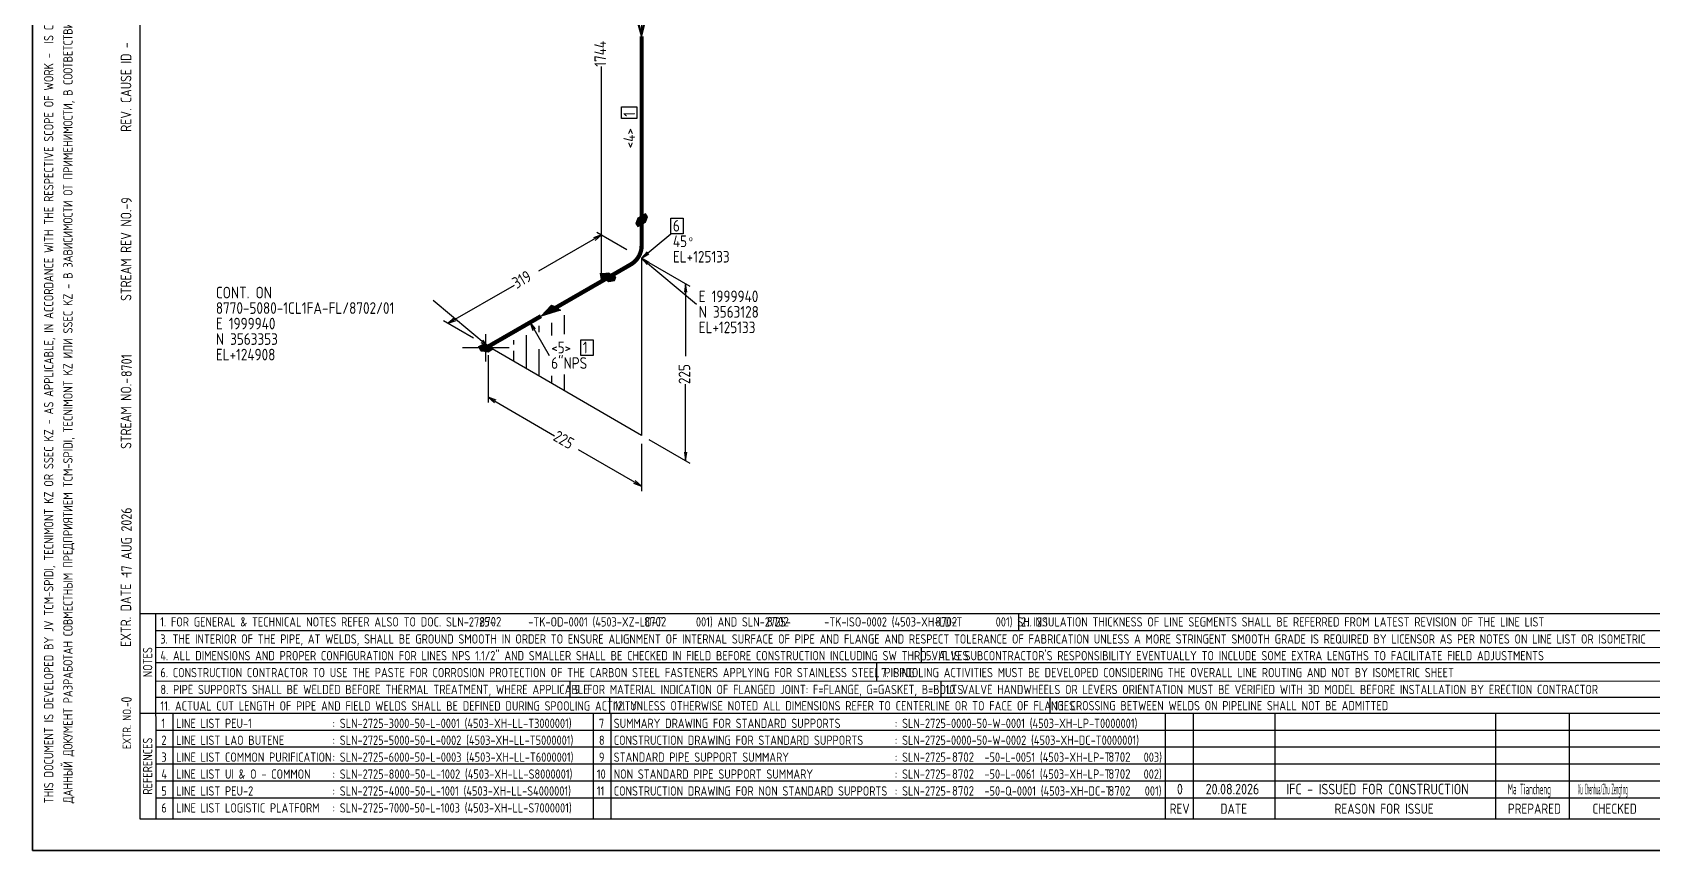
# Model space of a CAD drawing. Extents: x 0 to 594, y 0 to 420.
# Drawn here: x 0 to 383.2, y 0 to 193.5 of the extents above; entities that cross this region are included whole.
import ezdxf

# ---------------------------------------------------------------- set-up
doc = ezdxf.new("R2010")
doc.units = 0
doc.header["$MEASUREMENT"] = 0
doc.linetypes.add('BORDER_2012_SLN$0$8001.Solid', pattern=[0])
for name, color, linetype, lineweight in [('BORDER_2012_SLN$0$BG_01', 7, 'BORDER_2012_SLN$0$8001.Solid', 25), ('BORDER_2012_SLN$0$BG_02', 7, 'BORDER_2012_SLN$0$8001.Solid', 25), ('BORDER_2012_SLN$0$BG_Level_1', 7, 'BORDER_2012_SLN$0$8001.Solid', 25), ('BORDER_2012_SLN$0$Level_1', 7, 'BORDER_2012_SLN$0$8001.Solid', 25), ('BORDER_2012_SLN$0$Level_18', 7, 'BORDER_2012_SLN$0$8001.Solid', 25)]:
    doc.layers.add(name, color=color, linetype=linetype, lineweight=lineweight)
doc.layers.add('GT_1', color=7, linetype='Continuous')
doc.styles.add('BORDER_2012_SLN$0$GOST type A', font='GOST type A')
doc.styles.add('HTX1', font='')
doc.styles.get('HTX1').set_extended_font_data('GOST type A')

# ---------------------------------------------------------------- blocks, each defined once
blk = doc.blocks.new('BORDER_2012_SLN')
at = {"layer": 'BORDER_2012_SLN$0$BG_Level_1', "color": 7, "lineweight": -3}
for p, q in [((402.7, 56), (25.4, 56)), ((29.11, 56), (29.22, 7.5)), ((233.25, 56), (233.24, 52)), ((402.7, 52), (29.1, 52)), ((402.7, 47.99), (29.16, 48.01)), ((210.22, 48), (210.22, 44.42)), ((402.7, 44.41), (29.17, 44.42)), ((199.61, 44.42), (199.61, 40.02)), ((402.7, 39.96), (29.15, 40.07)), ((127.1, 40.04), (127.1, 36.23)), ((214.87, 40.02), (214.87, 36.23)), ((136.5, 36.23), (136.5, 32.43)), ((240.64, 36.23), (240.64, 32.43)), ((33.22, 32.43), (33.22, 7.59)), ((132.63, 32.43), (132.63, 7.6)), ((136.8, 32.43), (136.8, 7.59))]:
    blk.add_line(p, q, dxfattribs=at)
at = {"layer": 'BORDER_2012_SLN$0$Level_1', "color": 7, "lineweight": -3}
for p, q in [((25.4, 412.5), (25.4, 7.5)), ((402.7, 36.23), (29.15, 36.23)), ((402.7, 32.43), (25.4, 32.43)), ((267.9, 32.43), (267.91, 7.5)), ((274.59, 7.5), (274.59, 32.43)), ((293.91, 7.5), (293.91, 32.43)), ((346.11, 7.5), (346.11, 32.43)), ((363.55, 7.5), (363.55, 32.43)), ((402.7, 28.43), (29.17, 28.43)), ((402.7, 24.43), (29.18, 24.43)), ((402.7, 20.43), (29.19, 20.43)), ((402.7, 16.43), (29.2, 16.43)), ((402.7, 12.43), (29.2, 12.43)), ((25.4, 7.5), (588.6, 7.5))]:
    blk.add_line(p, q, dxfattribs=at)
at = {"layer": 'BORDER_2012_SLN$0$Level_18', "color": 7, "lineweight": -3, "flags": 128}
blk.add_lwpolyline([(0, 0), (0, 420), (594, 420), (594, 0)], close=True, dxfattribs=at)
at = {"color": 7, "char_height": 2.2, "attachment_point": 1, "style": 'BORDER_2012_SLN$0$GOST type A'}
for s, insert in [('{\\l\\fGOST type A|b0|i0;\\T1;1}', (30.5, 31.2)), ('{\\l\\fGOST type A|b0|i0;\\T1;: SLN-2725-3000-50-L-0001 (4503-XH-LL-T3000001)}', (71, 31.2)), ('{\\l\\fGOST type A|b0|i0;\\T1;7}', (134, 31.2)), ('{\\l\\fGOST type A|b0|i0;\\T1;SUMMARY DRAWING FOR STANDARD SUPPORTS}', (137.5, 31.2)), ('{\\l\\fGOST type A|b0|i0;\\T1;: SLN-2725-0000-50-W-0001 (4503-XH-LP-T0000001)}', (204, 31.2)), ('{\\l\\fGOST type A|b0|i0;\\T1;2}', (30.5, 27.2)), ('{\\l\\fGOST type A|b0|i0;\\T1;LINE LIST LAO BUTENE}', (34, 27.2)), ('{\\l\\fGOST type A|b0|i0;\\T1;: SLN-2725-5000-50-L-0002 (4503-XH-LL-T5000001)}', (71, 27.2)), ('{\\l\\fGOST type A|b0|i0;\\T1;8}', (134, 27.2)), ('{\\l\\fGOST type A|b0|i0;\\T1;CONSTRUCTION DRAWING FOR STANDARD SUPPORTS}', (137.5, 27.2)), ('{\\l\\fGOST type A|b0|i0;\\T1;: SLN-2725-0000-50-W-0002 (4503-XH-DC-T0000001)}', (204, 27.2)), ('{\\l\\fGOST type A|b0|i0;\\T1;3}', (30.5, 23.2)), ('{\\l\\fGOST type A|b0|i0;\\T1;LINE LIST COMMON PURIFICATION}', (34, 23.2)), ('{\\l\\fGOST type A|b0|i0;\\T1;: SLN-2725-6000-50-L-0003 (4503-XH-LL-T6000001)}', (71, 23.2)), ('{\\l\\fGOST type A|b0|i0;\\T1;9}', (134, 23.2)), ('{\\C256;STANDARD PIPE SUPPORT SUMMARY}', (137.5, 23.2)), ('{\\fGOST type A|b0|i0|c0|p34;: SLN-2725-       -50-L-0051 (4503-XH-LP-T       003)}', (204, 23.2)), ('{\\l\\fGOST type A|b0|i0;\\T1;4}', (30.5, 19.2)), ('{\\l\\fGOST type A|b0|i0;\\T1;LINE LIST UI & O - COMMON}', (34, 19.2)), ('{\\l\\fGOST type A|b0|i0;\\T1;: SLN-2725-8000-50-L-1002 (4503-XH-LL-S8000001)}', (71, 19.2)), ('{\\l\\fGOST type A|b0|i0;\\T1;10}', (133.5, 19.2)), ('{\\l\\fGOST type A|b0|i0;\\T1;NON STANDARD PIPE SUPPORT SUMMARY}', (137.5, 19.2)), ('{\\fGOST type A|b0|i0|c0|p34;: SLN-2725-       -50-L-0061 (4503-XH-LP-T       002)}', (204, 19.2)), ('{\\l\\fGOST type A|b0|i0;\\T1;: SLN-2725-4000-50-L-1001 (4503-XH-LL-S4000001)}', (71, 15.2)), ('{\\fGOST type A|b0|i0|c0|p34;: SLN-2725-       -50-Q-0001 (4503-XH-DC-T       001)}', (204, 15.2)), ('{\\l\\fGOST type A|b0|i0;\\T1;5}', (30.5, 15.2)), ('{\\l\\fGOST type A|b0|i0;\\T1;LINE LIST PEU-2}', (34, 15.2)), ('{\\l\\fGOST type A|b0|i0;\\T1;11}', (133.5, 15.2)), ('{\\C256;CONSTRUCTION DRAWING FOR NON STANDARD SUPPORTS}', (137.5, 15.2)), ('{\\l\\fGOST type A|b0|i0;\\T1;6}', (30.5, 11.2)), ('{\\l\\fGOST type A|b0|i0;\\T1;LINE LIST LOGISTIC PLATFORM}', (34, 11.2)), ('{\\l\\fGOST type A|b0|i0;\\T1;: SLN-2725-7000-50-L-1003 (4503-XH-LL-S7000001)}', (71, 11.2))]:
    blk.add_mtext(s, dxfattribs=dict(at, insert=insert))
at = {"layer": 'BORDER_2012_SLN$0$BG_01', "color": 7, "attachment_point": 1, "rotation": 90, "style": 'BORDER_2012_SLN$0$GOST type A'}
for s, insert, char_height in [('{\\fGOST type A|b0|i0|c134|p34;\\W1.01;ДАННЫЙ ДОКУМЕНТ РАЗРАБОТАН СОВМЕСТНЫМ ПРЕДПРИЯТИЕМ \\fGOST type A|b0|i0|c0|p34;TCM-SPIDI, TECNIMONT KZ \\fGOST type A|b0|i0|c134|p34;ИЛИ \\fGOST type A|b0|i0|c0|p34;SSEC KZ - \\fGOST type A|b0|i0|c134|p34;В ЗАВИСИМОСТИ ОТ ПРИМЕНИМОСТИ\\fGOST type A|b0|i0|c0|p34;, \\fGOST type A|b0|i0|c134|p34;В СООТВЕТСТВИИ С СООТВЕТСТВУЮЩЕЙ ОБЛАСТЬЮ РАБОТ\\fGOST type A|b0|i0|c0|p34;. \\fGOST type A|b0|i0|c134|p34;ЯВЛЯЕТСЯ КОНФИДЕНЦИАЛЬНЫМ И НЕ МОЖЕТ БЫТЬ ИСПОЛЬЗОВАН ДРУГИМИ ЛИЦАМИ ДЛЯ КАКИХ\\fGOST type A|b0|i0|c0|p34;-\\fGOST type A|b0|i0|c134|p34;ЛИБО ЦЕЛЕЙ\\fGOST type A|b0|i0|c0|p34;, \\fGOST type A|b0|i0|c134|p34;КРОМЕ ПРОЕКТА \\fGOST type A|b0|i0|c0|p34;SILLENO.}', (7.3, 11.21), 2.2), ('{\\l\\fGOST type A|b0|i0;\\T1;EXTR. DATE -}', (20.86, 48.18), 2.5), ('{\\l\\fGOST type A|b0|i0;\\T1;EXTR. NO.-}', (21.36, 24.02), 2)]:
    blk.add_mtext(s, dxfattribs=dict(at, insert=insert, char_height=char_height))
at = {"layer": 'BORDER_2012_SLN$0$BG_01', "color": 7, "insert": (2.76, 11.2), "char_height": 2.2, "attachment_point": 1, "rotation": 90, "line_spacing_factor": 1.090909, "style": 'BORDER_2012_SLN$0$GOST type A'}
blk.add_mtext('{\\fGOST type A|b0|i0|c0|p34;\\W1.01;THIS DOCUMENT IS DEVELOPED BY JV TCM-SPIDI, TECNIMONT KZ OR SSEC KZ - AS APPLICABLE, IN ACCORDANCE WITH THE RESPECTIVE SCOPE OF WORK -  IS CONFIDENTIAL AND CANNOT BE USED BY OTHERS FOR ANY PURPOSE OTHER THAN THE SILLENO PROJECT}', dxfattribs=at)
at = {"layer": 'BORDER_2012_SLN$0$BG_02', "color": 7, "char_height": 2.5, "attachment_point": 1, "rotation": 90, "style": 'BORDER_2012_SLN$0$GOST type A'}
for s, insert in [('{\\l\\fGOST type A|b0|i0;\\T1;REV. CAUSE ID - }', (20.9, 170)), ('{\\l\\fGOST type A|b0|i0;\\T1;STREAM REV NO.-}', (20.9, 130)), ('{\\l\\fGOST type A|b0|i0;\\T1;STREAM NO.-}', (20.9, 95))]:
    blk.add_mtext(s, dxfattribs=dict(at, insert=insert))
at = {"layer": 'BORDER_2012_SLN$0$BG_Level_1', "color": 7, "attachment_point": 1, "style": 'BORDER_2012_SLN$0$GOST type A'}
for s, insert, char_height in [('{\\fGOST type A|b0|i0|c0|p34;\\C256; 1. FOR GENERAL & TECHNICAL NOTES REFER ALSO TO DOC. SLN-2725-       -TK-OD-0001 (4503-XZ-LD-T       001) AND SLN-2725-       -TK-ISO-0002 (4503-XH-LD-T       001) SH. 2.1}', (29.11, 55.19), 2.2), ('{\\fGOST type A|b0|i0|c0|p34;\\C256;2. INSULATION THICKNESS OF LINE SEGMENTS SHALL BE REFERRED FROM LATEST REVISION OF THE LINE LIST}', (233.84, 55.19), 2.2), ('{\\fGOST type A|b0|i0|c0|p34;\\C256; 3. THE INTERIOR OF THE PIPE, AT WELDS, SHALL BE GROUND SMOOTH IN ORDER TO ENSURE ALIGNMENT OF INTERNAL SURFACE OF PIPE AND FLANGE AND RESPECT TOLERANCE OF FABRICATION UNLESS A MORE STRINGENT SMOOTH GRADE IS REQUIRED BY LICENSOR AS PER NOTES ON LINE LIST OR ISOMETRIC}', (29.12, 51.15), 2.2), ('{\\fGOST type A|b0|i0|c0|p34;\\C256; 4. ALL DIMENSIONS AND PROPER CONFIGURATION FOR LINES NPS 1.1/2" AND SMALLER SHALL BE CHECKED IN FIELD BEFORE CONSTRUCTION INCLUDING SW THRD VALVES}', (29.13, 47.2), 2.2), ("{\\C256; 5. IT IS SUBCONTRACTOR'S RESPONSIBILITY EVENTUALLY TO INCLUDE SOME EXTRA LENGTHS TO FACILITATE FIELD ADJUSTMENTS}", (210.22, 47.2), 2.2), ('{\\C256; 6. CONSTRUCTION CONTRACTOR TO USE THE PASTE FOR CORROSION PROTECTION OF THE CARBON STEEL FASTENERS APPLYING FOR STAINLESS STEEL PIPING}', (29.14, 43.2), 2.2), ('{\\C256; 7. SPOOLING ACTIVITIES MUST BE DEVELOPED CONSIDERING THE OVERALL LINE ROUTING AND NOT BY ISOMETRIC SHEET}', (199.61, 43.2), 2.2), ('{\\C256; 8. PIPE SUPPORTS SHALL BE WELDED BEFORE THERMAL TREATMENT, WHERE APPLICABLE}', (29.15, 39.2), 2.2), ('{\\C256; 9. FOR MATERIAL INDICATION OF FLANGED JOINT: F=FLANGE, G=GASKET, B=BOLTS}', (127.1, 39.2), 2.2), ('{\\C256; 10. VALVE HANDWHEELS OR LEVERS ORIENTATION MUST BE VERIFIED WITH 3D MODEL BEFORE INSTALLATION BY ERECTION CONTRACTOR}', (214.87, 39.2), 2.2), ('{\\C256; 11. ACTUAL CUT LENGTH OF PIPE AND FIELD WELDS SHALL BE DEFINED DURING SPOOLING ACTIVITY}', (29.16, 35.32), 2.2), ('{\\C256; 12. UNLESS OTHERWISE NOTED ALL DIMENSIONS REFER TO CENTERLINE OR TO FACE OF FLANGES}', (136.5, 35.35), 2.2), ('{\\C256; 13. CROSSING BETWEEN WELDS ON PIPELINE SHALL NOT BE ADMITTED}', (240.64, 35.38), 2.2), ('{\\l\\fGOST type A|b0|i0;\\T1;LINE LIST PEU-1}', (34, 31.2), 2.2), ('{\\l\\fGOST type A|b0|i0;\\T1;REV}', (269, 11.1), 2.4), ('{\\l\\fGOST type A|b0|i0;\\T1;DATE}', (281, 11.1), 2.4), ('{\\l\\fGOST type A|b0|i0;\\T1;REASON FOR ISSUE}', (308, 11.1), 2.4), ('{\\l\\fGOST type A|b0|i0;\\T1;PREPARED}', (349, 11.1), 2.4), ('{\\l\\fGOST type A|b0|i0;\\T1;CHECKED}', (369, 11.1), 2.4)]:
    blk.add_mtext(s, dxfattribs=dict(at, insert=insert, char_height=char_height))
at = {"layer": 'BORDER_2012_SLN$0$BG_Level_1', "color": 7, "char_height": 2.2, "attachment_point": 1, "rotation": 90, "style": 'BORDER_2012_SLN$0$GOST type A'}
for s, insert in [('{\\l\\fGOST type A|b0|i0;\\T1;NOTES}', (26.15, 40.99)), ('{\\l\\fGOST type A|b0|i0;\\T1;REFERENCES}', (26.15, 13.23))]:
    blk.add_mtext(s, dxfattribs=dict(at, insert=insert))

msp = doc.modelspace()

# ---------------------------------------------------------------- linework, layer by layer
at = {"layer": 'GT_1', "flags": 128}
for points in [[(0, 0), (594, 0), (594, 420), (0, 420), (0, 0)], [(145.2, 197.2), (144.1, 192.6), (143.1, 196)], [(145.1, 197.2), (144.1, 193), (143.2, 196.1)], [(144.9, 197.1), (144.1, 193.4), (143.3, 196.2)], [(144.1, 196.6), (144.1, 192.6)], [(134.6, 134.6), (134.6, 185.4)], [(139.3, 173.1), (139.3, 175.9), (143, 175.9), (143, 173.1), (139.3, 173.1)], [(145, 148.6), (145.5, 149.9), (145, 150.6), (143.2, 149.6), (142.7, 148.3), (143.2, 147.6), (145, 148.6)], [(143.2, 149.6), (145.385, 149.6)], [(143.56, 149.8), (145.462, 149.8)], [(143.92, 150), (145.429, 150)], [(144.28, 150.2), (145.286, 150.2)], [(144.64, 150.4), (145.143, 150.4)], [(151, 149.6), (153.9, 149.6), (153.9, 145.9), (151, 145.9), (151, 149.6)], [(140.6, 142.1), (133.5, 146.2)], [(142.738, 148.4), (144.64, 148.4)], [(142.771, 148.2), (144.28, 148.2)], [(142.815, 148.6), (145, 148.6)], [(142.892, 148.8), (145.077, 148.8)], [(142.914, 148), (143.92, 148)], [(142.969, 149), (145.154, 149)], [(143.046, 149.2), (145.231, 149.2)], [(143.057, 147.8), (143.56, 147.8)], [(143.123, 149.4), (145.308, 149.4)], [(144.1, 140.1), (151, 145.9)], [(134.6, 145.6), (119.7, 137)], [(133.1, 144.3), (134.6, 145.6), (132.7, 144.9)], [(140.6, 138.1), (133.5, 134)], [(145.4, 141.6), (144.1, 140.1), (145.8, 141.1)], [(145.8, 139.1), (144.1, 140.1), (145.4, 138.6)], [(144.1, 140.1), (157.1, 129.2)], [(144.1, 140.1), (144.1, 98.2)], [(145.8, 139.1), (155.5, 133.5)], [(134.3, 136.6), (134.6, 134.6), (134.9, 136.6)], [(136.3, 134.6), (137.7, 134.8), (138, 135.6), (136.3, 136.6), (134.9, 136.4), (134.6, 135.6), (136.3, 134.6)], [(134.6, 135.6), (138, 135.6)], [(134.675, 135.8), (137.66, 135.8)], [(134.75, 136), (137.32, 136)], [(134.825, 136.2), (136.98, 136.2)], [(134.9, 136.4), (136.64, 136.4)], [(134.94, 135.4), (137.925, 135.4)], [(135.28, 135.2), (137.85, 135.2)], [(135.62, 135), (137.775, 135)], [(135.96, 134.8), (137.7, 134.8)], [(98.3, 124.7), (114, 133.7)], [(154.8, 132.1), (154.5, 134.1), (154.2, 132.1)], [(154.5, 134.1), (154.5, 116.9)], [(107.8, 119.2), (94.8, 130.1)], [(123.8, 128.4), (124.9, 127.8), (120.3, 126.4), (122.8, 129), (124.8, 127.8), (120.7, 126.6), (122.9, 128.9), (124.6, 127.9), (121, 126.8), (123, 128.8), (124.5, 128), (121.4, 127), (123.2, 128.8), (124.4, 128.1), (121.7, 127.2), (123.3, 128.7), (124.2, 128.2), (122, 127.4), (123.5, 128.6), (124.1, 128.2), (122.3, 127.6), (123.6, 128.5), (123.9, 128.3), (122.7, 127.8), (123.7, 128.4), (123.8, 128.4), (120.3, 126.4)], [(125.8, 126.6), (125.8, 122.1)], [(104.3, 121.2), (97.2, 125.3)], [(99.8, 126), (98.3, 124.7), (100.2, 125.4)], [(119, 123.4), (117.7, 124.9), (118.4, 123)], [(117.7, 124.9), (122.2, 117.1)], [(119.8, 124.1), (119.8, 122.6)], [(122.8, 124.8), (122.8, 121.8)], [(112.8, 118.9), (101.7, 118.9)], [(108.9, 118.6), (107.8, 117.9), (106.1, 118.2), (105.6, 119.2), (106.7, 119.8), (108.4, 119.5), (108.9, 118.6)], [(105.6, 119.2), (108.567, 119.2)], [(105.7, 119), (108.678, 119)], [(105.8, 118.8), (108.789, 118.8)], [(105.967, 119.4), (108.456, 119.4)], [(106.1, 120.2), (107.8, 119.2), (106.5, 120.7)], [(106.333, 119.6), (107.833, 119.6)], [(107.2, 122.1), (107.2, 115.7)], [(144.1, 98.2), (107.8, 119.2)], [(113.8, 120.7), (113.8, 119.7)], [(116.8, 121.9), (116.8, 114)], [(129.7, 120.8), (132.6, 120.8), (132.6, 117.1), (129.7, 117.1), (129.7, 120.8)], [(105.9, 118.6), (108.9, 118.6)], [(106, 118.4), (108.586, 118.4)], [(106.1, 118.2), (108.271, 118.2)], [(107.233, 118), (107.957, 118)], [(107.8, 117.2), (107.8, 106)], [(113.8, 118.2), (113.8, 115.7)], [(119.8, 118.6), (119.8, 112.3)], [(122.8, 112.3), (122.8, 110.5)], [(125.8, 112.6), (125.8, 108.8)], [(154.5, 92.2), (154.5, 110.3)], [(109.7, 106.5), (107.8, 107.2), (109.3, 105.9)], [(107.8, 107.2), (123.5, 98.1)], [(144.1, 96.2), (144.1, 85)], [(145.8, 97.2), (155.5, 91.6)], [(144.1, 86.2), (129.2, 94.8)], [(154.2, 94.2), (154.5, 92.2), (154.8, 94.2)], [(142.2, 86.9), (144.1, 86.2), (142.6, 87.5)]]:
    msp.add_lwpolyline(points, dxfattribs=at)
at = {"layer": 'GT_1', "const_width": 1, "flags": 128}
for points in [[(144.1, 192.6), (144.1, 149.1)], [(144.1, 149.1), (144.1, 143.1)], [(141.5, 138.6), (136.3, 135.6)], [(136.3, 135.6), (123.8, 128.4)], [(120.3, 126.4), (107.8, 119.2)]]:
    msp.add_lwpolyline(points, dxfattribs=at)
msp.add_lwpolyline([(144.1, 143.1, -0.268116), (141.5, 138.6)], format="xyb", dxfattribs=at)

# ---------------------------------------------------------------- block references
at = {"linetype": 'Continuous'}
msp.add_blockref('BORDER_2012_SLN', (0, 0), dxfattribs=at)

# ---------------------------------------------------------------- texts
at = {"layer": 'GT_1', "style": 'HTX1', "width": 1.02}
for s, height, rotation, p in [('1744', 2.75, 90, (135.674, 185.379)), ('1', 2.75, 90, (142.55, 173.566)), ('<4>', 2.75, 90, (142.55, 166.086)), ('9', 2.5, 90, (23.5, 153)), ('319', 2.75, 30, (114.524, 132.783)), ('8701', 2.5, 90, (23.5, 112)), ('225', 2.75, 90, (155.592, 110.321)), ('225', 2.75, 330, (122.95, 97.162)), ('17 AUG 2026', 2.5, 90, (23.5, 65)), ('0', 2.5, 90, (23.5, 35))]:
    msp.add_text(s, height=height, rotation=rotation, dxfattribs=at).set_placement(p)
at = {"layer": 'GT_1', "style": 'HTX1'}
for s, height, width, p in [('6', 2.75, 1.02, (151.5, 146.4)), ('45', 2.75, 1.02, (151.5, 142.733)), ('EL+125133', 2.75, 1.02, (151.5, 139.067)), ('o', 1.375, 1.02, (155.24, 144.108)), ('CONT. ON', 2.75, 1.02, (43.386, 130.6)), ('E 1999940', 2.75, 1.02, (157.6, 129.7)), ('8770-5080-1CL1FA-FL/8702/01', 2.75, 1.02, (43.386, 126.933)), ('N 3563128', 2.75, 1.02, (157.6, 126.033)), ('E 1999940', 2.75, 1.02, (43.386, 123.267)), ('EL+125133', 2.75, 1.02, (157.6, 122.367)), ('N 3563353', 2.75, 1.02, (43.386, 119.6)), ('<5>', 2.75, 1.02, (122.7, 117.6)), ('1', 2.75, 1.02, (130.18, 117.6)), ('EL+124908', 2.75, 1.02, (43.386, 115.933)), ('6"NPS', 2.75, 1.02, (122.7, 113.933)), ('8702', 2.25, 1.02, (105.7, 53)), ('8702', 2.25, 1.02, (144.7, 53)), ('8702', 2.25, 1.02, (173.7, 53)), ('8702', 2.25, 1.02, (213.5, 53)), ('8702', 2.25, 1.02, (217.5, 21)), ('8702', 2.25, 1.02, (254.5, 21)), ('8702', 2.25, 1.02, (217.5, 17)), ('8702', 2.25, 1.02, (254.5, 17)), ('0', 2.5, 1.02, (270.7, 13.3)), ('0', 2.5, 1.02, (270.7, 13.3)), ('0', 2.5, 1.02, (270.7, 13.3)), ('0', 2.5, 1.02, (270.7, 13.3)), ('0', 2.5, 1.02, (270.7, 13.3)), ('0', 2.5, 1.02, (270.7, 13.3)), ('0', 2.5, 1.02, (270.7, 13.3)), ('0', 2.5, 1.02, (270.7, 13.3)), ('20.08.2026', 2.5, 1.02, (277.5, 13.3)), ('20.08.2026', 2.5, 1.02, (277.5, 13.3)), ('20.08.2026', 2.5, 1.02, (277.5, 13.3)), ('20.08.2026', 2.5, 1.02, (277.5, 13.3)), ('20.08.2026', 2.5, 1.02, (277.5, 13.3)), ('20.08.2026', 2.5, 1.02, (277.5, 13.3)), ('20.08.2026', 2.5, 1.02, (277.5, 13.3)), ('20.08.2026', 2.5, 1.02, (277.5, 13.3)), ('IFC - ISSUED FOR CONSTRUCTION', 2.5, 1.02, (296.6, 13.3)), ('IFC - ISSUED FOR CONSTRUCTION', 2.5, 1.02, (296.6, 13.3)), ('IFC - ISSUED FOR CONSTRUCTION', 2.5, 1.02, (296.6, 13.3)), ('IFC - ISSUED FOR CONSTRUCTION', 2.5, 1.02, (296.6, 13.3)), ('IFC - ISSUED FOR CONSTRUCTION', 2.5, 1.02, (296.6, 13.3)), ('IFC - ISSUED FOR CONSTRUCTION', 2.5, 1.02, (296.6, 13.3)), ('IFC - ISSUED FOR CONSTRUCTION', 2.5, 1.02, (296.6, 13.3)), ('IFC - ISSUED FOR CONSTRUCTION', 2.5, 1.02, (296.6, 13.3)), ('Ma Tiancheng', 2.5, 0.5, (349, 13.3)), ('Ma Tiancheng', 2.5, 0.5, (349, 13.3)), ('Ma Tiancheng', 2.5, 0.5, (349, 13.3)), ('Ma Tiancheng', 2.5, 0.5, (349, 13.3)), ('Ma Tiancheng', 2.5, 0.5, (349, 13.3)), ('Ma Tiancheng', 2.5, 0.5, (349, 13.3)), ('Ma Tiancheng', 2.5, 0.5, (349, 13.3)), ('Ma Tiancheng', 2.5, 0.5, (349, 13.3)), ('Xu Chenhua/Zhu Zengting', 2.5, 0.3, (365.5, 13.3)), ('Xu Chenhua/Zhu Zengting', 2.5, 0.3, (365.5, 13.3)), ('Xu Chenhua/Zhu Zengting', 2.5, 0.3, (365.5, 13.3)), ('Xu Chenhua/Zhu Zengting', 2.5, 0.3, (365.5, 13.3)), ('Xu Chenhua/Zhu Zengting', 2.5, 0.3, (365.5, 13.3)), ('Xu Chenhua/Zhu Zengting', 2.5, 0.3, (365.5, 13.3)), ('Xu Chenhua/Zhu Zengting', 2.5, 0.3, (365.5, 13.3)), ('Xu Chenhua/Zhu Zengting', 2.5, 0.3, (365.5, 13.3)), ('8702', 2.25, 1.02, (217.5, 13)), ('8702', 2.25, 1.02, (254.5, 13))]:
    msp.add_text(s, height=height, dxfattribs=dict(at, width=width)).set_placement(p)

doc.saveas('drawing.dxf')
